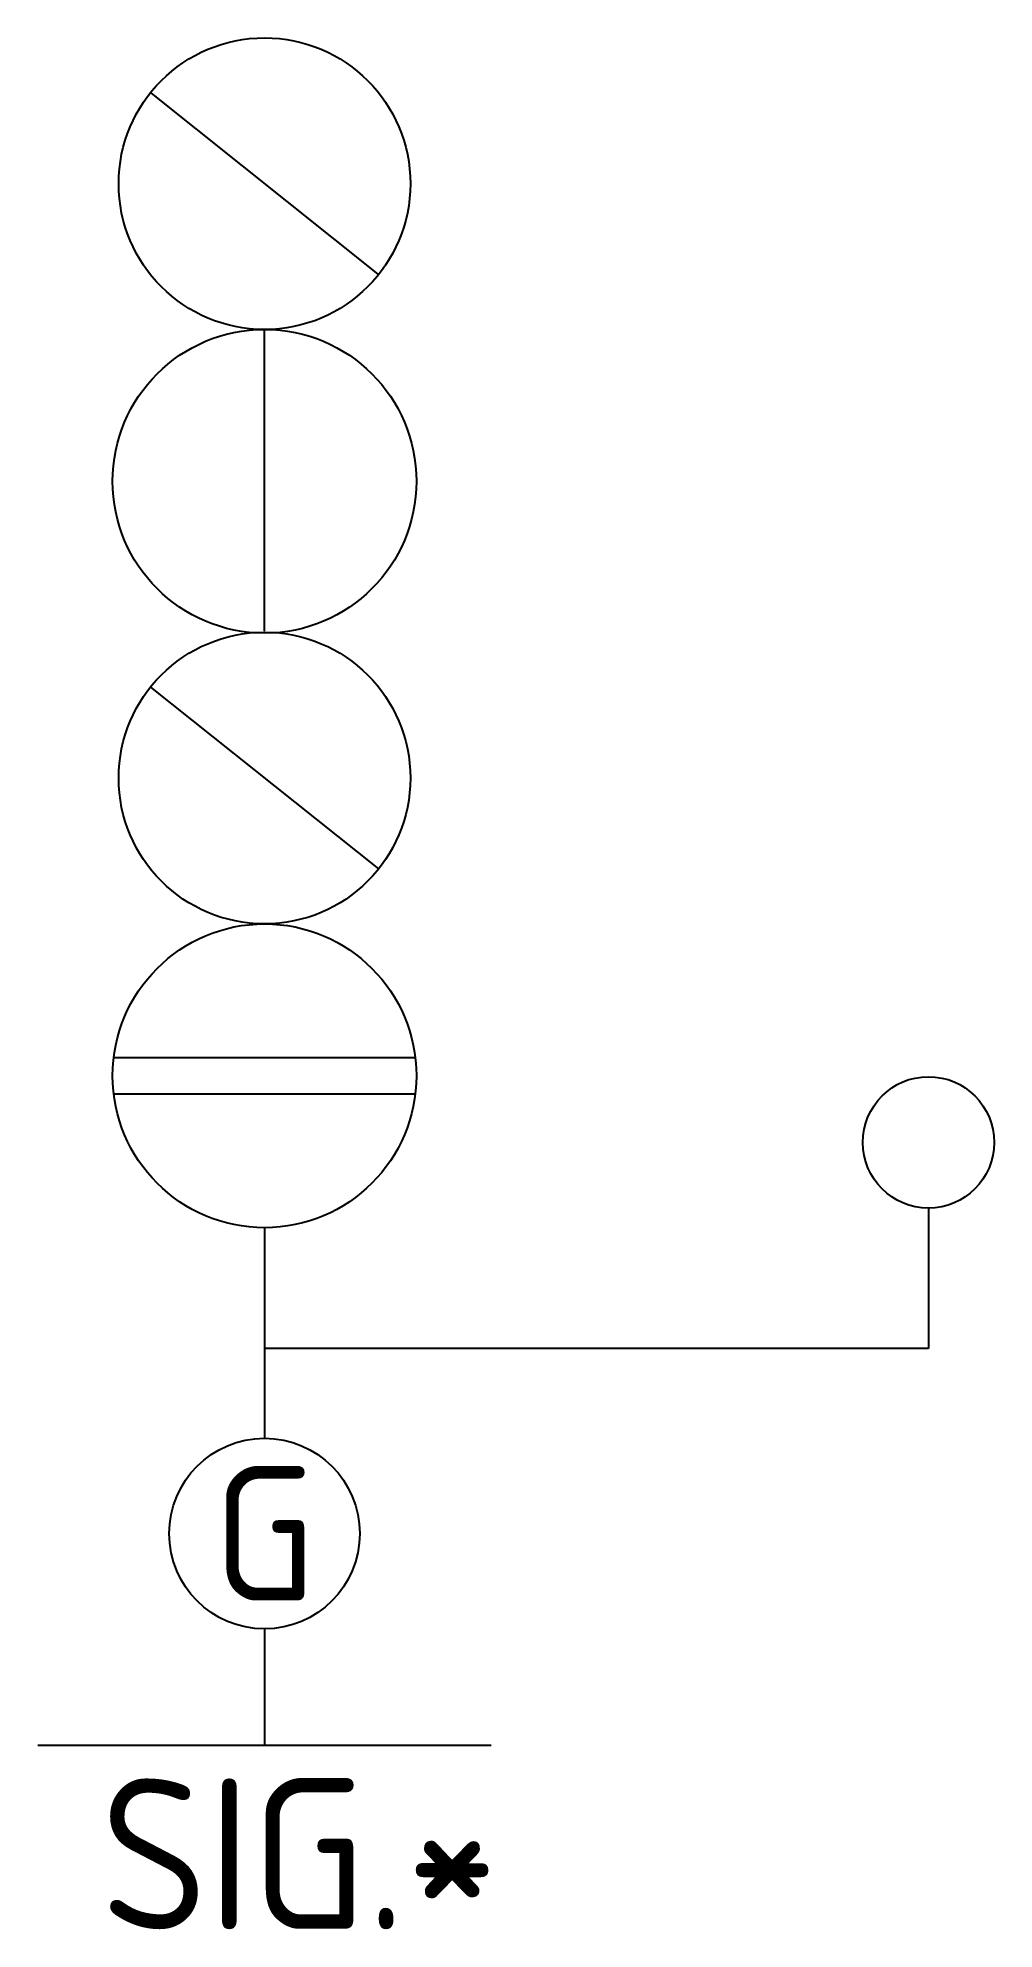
# Model space of a CAD drawing. Header units: millimetres. Extents: x 390.8 to 408.6, y 246.8 to 282.
import ezdxf

# ---------------------------------------------------------------- set-up
doc = ezdxf.new("R2010")
doc.units = ezdxf.units.MM
doc.styles.add('ISOCP', font='isocp.shx')

msp = doc.modelspace()

# ---------------------------------------------------------------- linework, layer by layer
for p, q in [((392.899, 280.922), (397.114, 277.562)), ((395.007, 270.932), (395.007, 276.532)), ((392.888, 269.891), (397.125, 266.513)), ((392.206, 263.01), (397.807, 263.01)), ((392.206, 262.334), (397.807, 262.334)), ((407.34, 260.215), (407.34, 257.607)), ((395.007, 259.851), (395.007, 255.939)), ((407.34, 257.607), (395.007, 257.607)), ((395.007, 252.399), (395.007, 252.026)), ((395.007, 252.026), (395.007, 250.241)), ((390.796, 250.241), (399.217, 250.241))]:
    msp.add_line(p, q)
for centre, radius in [((395.007, 279.242), 2.709), ((395.007, 273.715), 2.821), ((395.007, 268.202), 2.709), ((395.007, 262.672), 2.821)]:
    msp.add_circle(centre, radius)
at = {"ltscale": 5}
for centre, radius in [((407.34, 261.435), 1.22), ((395.007, 254.169), 1.77)]:
    msp.add_circle(centre, radius, dxfattribs=at)

# ---------------------------------------------------------------- texts
at = {"insert": (395.007, 254.169), "char_height": 2.5, "width": 45.06474, "attachment_point": 5, "style": 'ISOCP'}
msp.add_mtext('{G}', dxfattribs=at)
at = {"insert": (395.652, 248.221), "char_height": 2.8, "attachment_point": 5, "style": 'ISOCP'}
msp.add_mtext_dynamic_manual_height_columns('SIG.*', width=45.06474, gutter_width=12.488, heights=[0], dxfattribs=at)

doc.saveas('drawing.dxf')
